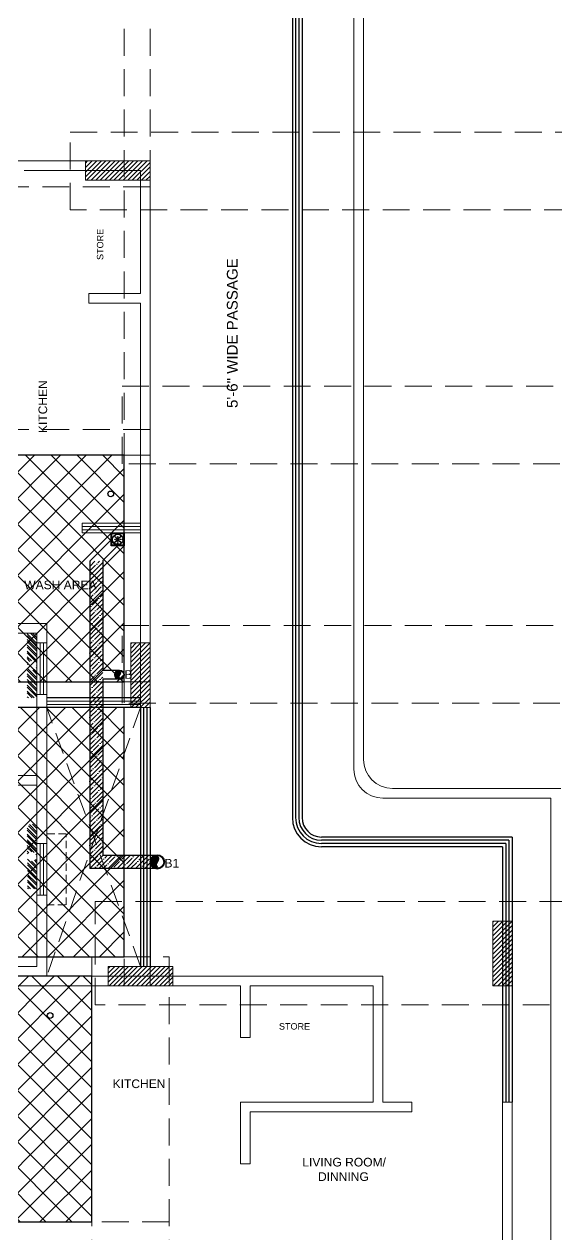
# Model space of a CAD drawing. Header units: inches. Extents: x 1807 to 67852, y 1160 to 20242.
# Drawn here: x 16916 to 17163, y 8413 to 8974 of the extents above; entities that cross this region are included whole.
import ezdxf

# ---------------------------------------------------------------- set-up
doc = ezdxf.new("R2010")
doc.units = ezdxf.units.IN
doc.header["$MEASUREMENT"] = 0
doc.linetypes.add('DASHED', pattern=[0.75, 0.5, -0.25])
for name, color, linetype, lineweight in [('$TD_AUDIT_GENERATED_(67B1F)', 8, 'Continuous', 15), ('02WINDOW & DOTTED', 8, 'Continuous', 20), ('4 upvc pip hatch', 6, 'Continuous', 5), ('4. UPCV', 6, 'Continuous', 30), ('AP_TEXT', 7, 'Continuous', 13), ('Bathing', 3, 'Continuous', 30), ('column_01', 7, 'Continuous', 18), ('Dummy wall', 8, 'Continuous', 18), ('HATCH', 8, 'Continuous', 0), ('PROJ.', 8, 'DASHED', 20), ('RAILING', 8, 'Continuous', 25), ('Railing 01', 8, 'Continuous', 18), ('SHOP TEXT', 7, 'Continuous', 15), ('SUNK', 216, 'Continuous', 30), ('SUNK HTACH', 165, 'Continuous', 15), ('wall', 7, 'Continuous', 20), ('WINDOW', 8, 'Continuous', 15)]:
    doc.layers.add(name, color=color, linetype=linetype, lineweight=lineweight)
doc.styles.add('Krupalu 1', font='arial.ttf')
pattern_1 = [(45, (-2883.811179141252, 0), (-1.060660171779821, 1.060660171779821), [])]
pattern_2 = [(135, (108474.4963731053, -3500.17938216971), (-1.325825214724774, -1.325825214724774), []), (135, (108474.4963731053, -3499.295498694559), (-1.325825214724774, -1.325825214724774), [])]
pattern_3 = [(135, (21954.08681038094, -55328.92698113222), (5.966213466261491, 5.966213466261491), []), (45, (21954.08681038094, -55328.92698113222), (5.966213466261491, -5.966213466261491), [])]

# ---------------------------------------------------------------- blocks, each defined once
blk = doc.blocks.new('dfhtutrut')
at = {"layer": 'HATCH'}
h = blk.add_hatch(dxfattribs=at)
h.set_pattern_fill('ANSI31', color=256, scale=12, style=0)
h.set_pattern_definition(pattern_1)
h.paths.add_polyline_path([(142385.4290213271, -630746.9774954448), (142355.4290212801, -630746.9774959112), (142355.4290213779, -630755.9774959182), (142385.4290214417, -630755.9774954463)])
h = blk.add_hatch(dxfattribs=at)
h.set_pattern_fill('ANSI31', color=256, scale=12, style=0)
h.set_pattern_definition(pattern_1)
h.paths.add_polyline_path([(142385.4290205156, -631000.4774971147), (142385.4290200448, -630970.4774970677), (142376.4290200378, -630970.4774971668), (142376.4290205141, -631000.4774972306)])
h = blk.add_hatch(dxfattribs=at)
h.set_pattern_fill('ANSI31', color=256, scale=12, style=0)
h.set_pattern_definition(pattern_1)
h.paths.add_polyline_path([(142553.4290218332, -631129.4774953473), (142553.4290213624, -631099.4774953002), (142544.4290213554, -631099.4774953994), (142544.4290218316, -631129.4774954632)])
h = blk.add_hatch(dxfattribs=at)
h.set_pattern_fill('ANSI31', color=256, scale=12, style=0)
h.set_pattern_definition(pattern_1)
h.paths.add_polyline_path([(142395.9290197353, -631120.4774956704), (142365.9290196883, -631120.4774961412), (142365.9290197875, -631129.4774961482), (142395.9290198513, -631129.477495672)])
at = {"layer": 'column_01'}
for points in [[(142385.4290213271, -630746.9774954448), (142355.4290212801, -630746.9774959112), (142355.4290213779, -630755.9774959182), (142385.4290214417, -630755.9774954463)], [(142385.4290205156, -631000.4774971147), (142385.4290200448, -630970.4774970677), (142376.4290200378, -630970.4774971668), (142376.4290205141, -631000.4774972306)], [(142553.4290218332, -631129.4774953473), (142553.4290213624, -631099.4774953002), (142544.4290213554, -631099.4774953994), (142544.4290218316, -631129.4774954632)], [(142395.9290197353, -631120.4774956704), (142365.9290196883, -631120.4774961412), (142365.9290197875, -631129.4774961482), (142395.9290198513, -631129.477495672)]]:
    blk.add_lwpolyline(points, close=True, dxfattribs=at)
blk = doc.blocks.new('rwrwq')
at = {"layer": 'Bathing'}
for points in [[(19894.37203204799, -3202.340139237341), (19894.37203204799, -3196.340139237341), (19900.37203204799, -3196.340139237341), (19900.37203204799, -3202.340139237341)], [(19894.64703204798, -3202.065139237201), (19894.64703204798, -3196.615139237247), (19900.09703204799, -3196.615139237247), (19900.09703204799, -3202.065139237201)]]:
    blk.add_lwpolyline(points, close=True, dxfattribs=at)
for centre, radius in [((19897.37203204799, -3199.340139237355), 2.421044871691265), ((19895.50019133168, -3199.340139237355), 0.1287538472970482), ((19895.92520902531, -3197.893316214764), 0.1287538472970482), ((19895.92520902531, -3200.786962259974), 0.1287538472970482), ((19896.22368872772, -3199.340139237355), 0.1287538472970482), ((19896.41583037584, -3198.383937565223), 0.1287538472970482), ((19896.41583037584, -3200.296340909472), 0.1287538472970482), ((19896.86680024385, -3199.340139237355), 0.1287538472970482), ((19896.93864527541, -3198.906752464658), 0.1287538472970482), ((19896.93864527541, -3199.773526009761), 0.1287538472970482), ((19897.37203204799, -3198.109556690519), 0.1287538472970482), ((19897.37203204799, -3198.109556690519), 0.1287538472970482), ((19897.37203204799, -3198.83381198644), 0.1287538472970482), ((19897.37203204799, -3198.83381198644), 0.1287538472970482), ((19897.37203204799, -3199.340139237355), 0.1287538472970482), ((19897.37203204799, -3199.846466488007), 0.1287538472970482), ((19897.37203204799, -3199.846466488007), 0.1287538472970482), ((19897.37203204799, -3200.570721783957), 0.1287538472970482), ((19897.37203204799, -3200.570721783957), 0.1287538472970482), ((19897.37203204799, -3201.278879867829), 0.1287538472970482), ((19897.37203204799, -3201.278879867829), 0.1287538472970482), ((19897.80541882057, -3198.906752464658), 0.1287538472970482), ((19897.80541882057, -3199.773526009761), 0.1287538472970482), ((19897.8772638521, -3199.340139237355), 0.1287538472970482), ((19898.32823372013, -3198.383937565223), 0.1287538472970482), ((19898.32823372013, -3200.296340909472), 0.1287538472970482), ((19898.52037536825, -3199.340139237355), 0.1287538472970482), ((19898.81885507066, -3197.893316214764), 0.1287538472970482), ((19898.81885507066, -3200.786962259974), 0.1287538472970482)]:
    blk.add_circle(centre, radius, dxfattribs=at)
blk = doc.blocks.new('zw$137B')
at = {"layer": '$TD_AUDIT_GENERATED_(67B1F)', "linetype": 'DASHED', "lineweight": -2, "ltscale": 25}
for p, q in [((-278.9988480072061, -762.0000005643815), (-573, -762.0000005643815)), ((-278.9988480072061, -774.0000005643815), (-573, -774.0000005643815)), ((-278.9988480072061, -886.4999999457505), (-573, -886.4999999457505)), ((-278.9988480072061, -898.4999999457505), (-573, -898.4999999457505)), ((-278.9988480072061, -1003.500000202796), (-573, -1003.500000202796)), ((-278.9988480072061, -1015.500000202796), (-572.9988513979188, -1015.500000202796)), ((-572.9988513873686, -1130.999999958207), (-270.1546428534784, -1131.000000313041)), ((-306.0011481016118, -1131.000000271015), (-306.0011481016118, -1414.49999984703)), ((-270.1546428534784, -1131.00000031502), (-270.1546428534784, -1414.49999984703)), ((-572.9988513979188, -1139.999999958207), (-270.1546428534784, -1140.000000313041)), ((-270.1546428534784, -1253.9999998149), (-548.9988519625913, -1253.9999998149))]:
    blk.add_line(p, q, dxfattribs=at)
for points in [[(-290.9988480072061, -1144.500574246282), (-290.9988480072061, -148.4999999729916)], [(-278.9988480072061, -1144.500574246282), (-278.9988480072061, -148.4999999729916)]]:
    blk.add_lwpolyline(points, dxfattribs=at)
at = {"layer": '$TD_AUDIT_GENERATED_(67B1F)', "color": 1, "linetype": 'DASHED', "lineweight": -2, "ltscale": 25}
for points in [[(-316.0288677171111, -748.7500483277179), (310.1641438384186, -748.7500483276874), (310.1641438384186, -784.7500483276874), (-316.0288677171111, -784.7500483277179)], [(-292.0288677171111, -866.4991834165185), (286.1641438384186, -866.4991834165185), (286.1641438384186, -902.4991834165185), (-292.0288677171111, -902.4991834165185)], [(-292.0288677171111, -977.5000483267131), (286.1641438384186, -977.5000483266549), (286.1641438384186, -1013.500048326655), (-292.0288677171111, -1013.500048326713)], [(-304.5598517182553, -1105.368034517431), (300.138105630971, -1105.365453496087), (300.138105630971, -1153.365453496087), (-304.5598517182553, -1153.368034517431)]]:
    blk.add_lwpolyline(points, close=True, dxfattribs=at)

msp = doc.modelspace()

# ---------------------------------------------------------------- hatches: boundary and pattern name
at = {"layer": '4 upvc pip hatch'}
h = msp.add_hatch(dxfattribs=at)
h.set_pattern_fill('ANSI35', color=256, scale=12, style=0)
h.set_pattern_definition([(45, (-7059.60635938761, 278.7382531576513), (-2.121320343559642, 2.121320343559643), []), (45, (-7057.485039047609, 278.7382531576513), (-2.121320343559642, 2.121320343559643), [3.75, -0.75, 0, -0.75])])
h.paths.add_polyline_path([(16946.29366947859, 8725.014705024545), (16952.29366947859, 8725.014705024545), (16952.29366947859, 8588.638101144179), (16974.28227875523, 8588.638100941787), (16974.28227875523, 8582.638100941787), (16946.29366947859, 8582.638101144179)])
at = {"layer": '4 upvc pip hatch', "ltscale": 10}
h = msp.add_hatch(dxfattribs=at)
h.set_pattern_fill('ANSI31', color=256, scale=2, style=0)
h.set_pattern_definition([(315, (-25496.31520054478, 102489.7107224419), (-0.1767766952966369, -0.1767766952966369), [])])
edge = h.paths.add_edge_path()
edge.add_spline(control_points=[(16959.94056233144, 8674.397737163217), (16960.21835506449, 8674.021776911784), (16960.90138654967, 8673.097373001492), (16959.38862909543, 8671.725680605257), (16960.04920222712, 8670.79414133097), (16960.31693969297, 8670.416578344168)], knot_values=[0, 0, 0, 0, 1.259254292856843, 3.096230486813582, 4.348223097679245, 4.348223097679245, 4.348223097679245, 4.348223097679245], degree=3, periodic=0)
edge.add_arc((16960.08228236521, 8672.402764624083), 2, 180, 276.73795711864716, ccw=False)
edge.add_arc((16960.08228236521, 8672.402764624083), 2, 94.06338523189879, 180, ccw=False)
h = msp.add_hatch(dxfattribs=at)
h.set_pattern_fill('ANSI31', color=256, scale=3, style=0)
h.set_pattern_definition([(315, (-46707.01394219474, 149311.6000378709), (-0.2651650429449554, -0.2651650429449554), [])])
edge = h.paths.add_edge_path()
edge.add_spline(control_points=[(16977.36970211959, 8588.630559952882), (16977.78639121916, 8588.066619575733), (16978.81093844693, 8586.680013710295), (16976.54180226557, 8584.622475115943), (16977.53266196311, 8583.225166204513), (16977.93426816189, 8582.658821724308)], knot_values=[0, 0, 0, 0, 1.259254292856843, 3.096230486813582, 4.348223097679245, 4.348223097679245, 4.348223097679245, 4.348223097679245], degree=3, periodic=0)
edge.add_arc((16977.58228217025, 8585.63810114418), 3, 180, 276.73795711864506, ccw=False)
edge.add_arc((16977.58228217025, 8585.63810114418), 3, 94.06338523189879, 180, ccw=False)
at = {"layer": 'Dummy wall', "ltscale": 10}
h = msp.add_hatch(dxfattribs=at)
h.set_pattern_fill('ANSI32', color=256, scale=5, angle=90.00000000000001, style=0)
h.set_pattern_definition(pattern_2)
h.paths.add_polyline_path([(16921.78227588304, 8661.674889891321), (16917.28227588304, 8661.674889891321), (16917.28227571701, 8672.231399053002), (16917.28227569402, 8673.693146092617), (16917.28227564712, 8676.674885189437, 2.414213535522352), (16919.42368380398, 8678.81629337998, 0.4081784772964397), (16917.28227564643, 8676.719099901144), (16917.28227560023, 8679.65662435353), (16917.28227557585, 8681.206819611838), (16917.28227541121, 8691.674890221548), (16921.78227588304, 8691.674889891321), (16921.78227588304, 8667.674890532508)])
h = msp.add_hatch(dxfattribs=at)
h.set_pattern_fill('ANSI32', color=256, scale=5, angle=90.00000000000001, style=0)
h.set_pattern_definition(pattern_2)
h.paths.add_polyline_path([(16917.28227588302, 8591.156634496227), (16917.28227588302, 8592.706829747596), (16917.28227588302, 8601.32956051963), (16918.41526782982, 8603.174890532508), (16921.78227588311, 8603.174890532508), (16921.78227588298, 8594.174890564434), (16921.78227588298, 8573.174890532508), (16921.42368403987, 8573.174890532508), (16921.42368403987, 8587.409626594843, 0.0916162614194295), (16921.56509219674, 8588.174890532508, 1), (16917.28227588302, 8588.174890532508)])
h = msp.add_hatch(dxfattribs=at)
h.set_pattern_fill('ANSI32', color=256, scale=5, angle=90.00000000000001, style=0)
h.set_pattern_definition(pattern_2)
h.paths.add_polyline_path([(16917.42368403987, 8573.174890532508), (16917.42368403987, 8587.409626594865, 0.6880721096036829), (16921.42368403987, 8587.409626594843), (16921.42368403987, 8573.174890532508)])
at = {"layer": 'SUNK HTACH', "ltscale": 10}
h = msp.add_hatch(dxfattribs=at)
h.set_pattern_fill('ANSI37', color=1, scale=67.5, angle=180, style=0)
h.set_pattern_definition(pattern_3)
h.paths.add_polyline_path([(16962.28228217025, 8774.17489057107), (16873.78227877946, 8774.17489057107), (16873.78227877946, 8669.174890314025), (16962.28228217025, 8669.174890314025)])
h = msp.add_hatch(dxfattribs=at)
h.set_pattern_fill('ANSI37', color=1, scale=67.5, angle=180, style=0)
h.set_pattern_definition([(135, (21954.08681038094, -55328.92698113222), (5.966213466261491, 5.966213466261491), []), (45.00000000000001, (21954.08681038094, -55328.92698113222), (5.966213466261491, -5.966213466261491), [])])
h.paths.add_polyline_path([(16873.7822787821, 8541.674890655688), (16962.28228196323, 8541.674889883032), (16962.28228237728, 8657.174890314025), (16873.78227877682, 8657.174890314025)])
h = msp.add_hatch(dxfattribs=at)
h.set_pattern_fill('ANSI37', color=1, scale=67.5, angle=180, style=0)
h.set_pattern_definition(pattern_3)
h.paths.add_polyline_path([(16947.20381029018, 8532.674890381197), (16716.20495581334, 8532.674890381197), (16716.281127599, 8418.674890701921), (16947.27998207585, 8418.674890701921)])

# ---------------------------------------------------------------- linework, layer by layer
at = {"layer": '02WINDOW & DOTTED', "linetype": 'DASHED', "ltscale": 20}
for p, q in [((16969.78227797566, 8537.174890293187), (16926.28227877945, 8657.174890549184)), ((16969.78227737769, 8657.174890549184), (16926.28227877945, 8532.674890558614))]:
    msp.add_line(p, q, dxfattribs=at)
at = {"layer": '4. UPCV', "ltscale": 10}
for p, q in [((16946.29366947859, 8725.014705024545), (16956.28228217027, 8735.003317716211)), ((16952.29366947859, 8725.357850775048), (16959.11070925275, 8732.174890549199)), ((16946.29366947859, 8725.014705024545), (16946.29366947859, 8582.638101144179)), ((16952.29366947859, 8725.357850775048), (16952.29366947859, 8674.402764624083)), ((16960.08228236521, 8674.402764624083), (16952.29366947859, 8674.402764624083)), ((16960.08228236521, 8670.402764624083), (16952.29366947859, 8670.402764624083)), ((16952.29366947859, 8670.402764624083), (16952.29366947859, 8588.638101144179)), ((16977.58228217025, 8588.638101144179), (16952.29366947859, 8588.638101144179)), ((16977.58228217025, 8582.638101144179), (16946.29366947859, 8582.638101144179))]:
    msp.add_line(p, q, dxfattribs=at)
for centre, radius in [((16960.08228236521, 8672.402764624083), 2.2), ((16960.08228236521, 8672.402764624083), 2), ((16977.58228217025, 8585.63810114418), 3.3), ((16977.58228217025, 8585.63810114418), 3)]:
    msp.add_circle(centre, radius, dxfattribs=at)
for points, knots in [([(16959.94056233144, 8674.397737163217), (16960.21835497589, 8674.021777031881), (16960.9013841974, 8673.097372945665), (16959.38863144695, 8671.725680643362), (16960.04920231112, 8670.794141212611), (16960.31693969297, 8670.416578344168)], [0, 0, 0, 0, 1.259253890506048, 3.096229289577268, 4.348221507847651, 4.348221507847651, 4.348221507847651, 4.348221507847651]), ([(16977.36970211959, 8588.630559952882), (16977.78639113065, 8588.066619695821), (16978.81093609462, 8586.680013654453), (16976.54180461715, 8584.62247515408), (16977.53266204714, 8583.225166086166), (16977.93426816189, 8582.658821724308)], [0, 0, 0, 0, 1.888881036914295, 4.644344532956827, 6.522333056650295, 6.522333056650295, 6.522333056650295, 6.522333056650295])]:
    msp.add_open_spline(points, degree=3, knots=knots, dxfattribs=at)
at = {"layer": 'Bathing', "extrusion": (-2.764237678960602e-10, 0.0005301243182328594, 0.9999998594840939)}
msp.add_circle((16956.01510160011, 8756.278399341589, 5.093284538774763), 1.323438652761297, dxfattribs=at)
at = {"layer": 'Bathing', "extrusion": (0.0005301243182328594, -2.76423767798678e-10, 0.9999998594840939)}
msp.add_circle((16927.88338967164, 8514.407716293474, 9.425254005314235), 1.323438652761297, dxfattribs=at)
at = {"layer": 'PROJ.', "ltscale": 7}
msp.add_lwpolyline([(16926.28227877945, 8565.674890549184), (16935.28227877945, 8565.674890549184), (16935.28227877945, 8598.674890549184), (16926.28227877945, 8598.674890549184)], dxfattribs=at)
at = {"layer": 'RAILING'}
for p, q in [((17040.28113017743, 9372.674890355353), (17040.28113017749, 8606.174890558614)), ((17041.78113017743, 9372.674890355353), (17041.78113017752, 8606.174890558847)), ((17043.28113017743, 9368.174890355353), (17043.28113017749, 8606.174890558847)), ((17044.78113017743, 9368.174890355353), (17044.78113017749, 8606.174890558847)), ((16969.78227877945, 8661.674890549184), (16926.28227877934, 8661.674890549184)), ((16969.78227877945, 8657.174890549184), (16926.28227877934, 8657.174890549184)), ((16969.78227737769, 8657.174890462571), (16969.78227968845, 8537.174890277238)), ((16971.28227737769, 8657.174890491442), (16971.28227968845, 8537.174890306109)), ((16972.78227737769, 8657.174890520313), (16972.78227968845, 8537.17489033498)), ((16974.28227737769, 8657.174890549184), (16974.28227968845, 8537.17489036385)), ((17142.28228009701, 8597.174890558614), (17053.78113017749, 8597.174890558614)), ((17140.78228009701, 8595.674890558614), (17053.78113017749, 8595.674890558614)), ((17139.28228009701, 8594.174890558614), (17053.78113017749, 8594.174890558614)), ((17137.78228009701, 8592.674890558614), (17053.78113017749, 8592.674890558614)), ((17137.78228009701, 8592.674890558614), (17137.78228009701, 8474.174890558497)), ((17139.28228009701, 8594.174890558614), (17139.28228009701, 8474.174890558614)), ((17140.78228009701, 8595.674890558614), (17140.78228009701, 8474.174890558614)), ((17142.28228009701, 8597.174890558614), (17142.28228009701, 8474.174890558614))]:
    msp.add_line(p, q, dxfattribs=at)
for radius in [13.5, 12, 10.5, 9]:
    msp.add_arc((17053.78113017754, 8606.174890558847), radius, 180, 270, dxfattribs=at)
at = {"layer": 'Railing 01'}
for p, q in [((16969.78227877945, 8660.174890549184), (16926.28227877934, 8660.174890549184)), ((16969.78227877945, 8658.674890549184), (16926.28227877934, 8658.674890549184))]:
    msp.add_line(p, q, dxfattribs=at)
at = {"layer": 'SUNK'}
for points in [[(16962.28228217025, 8774.17489057107), (16873.78227877946, 8774.17489057107), (16873.78227877946, 8669.174890314025), (16962.28228217025, 8669.174890314025)], [(16873.7822787821, 8541.674890655688), (16962.28228196323, 8541.674889883032), (16962.28228237728, 8657.174890314025), (16873.78227877682, 8657.174890314025)]]:
    msp.add_lwpolyline(points, close=True, dxfattribs=at)
at = {"layer": 'SUNK', "elevation": 2}
msp.add_lwpolyline([(16947.20381029018, 8532.674890381197), (16716.20495581334, 8532.674890381197), (16716.281127599, 8418.674890701921), (16947.27998207585, 8418.674890701921)], close=True, dxfattribs=at)
at = {"layer": 'wall'}
for p, q in [((17068.78113017743, 9368.174890355353), (17068.78113017749, 8628.674890558614)), ((17073.28113017743, 9363.674890355353), (17073.28113017749, 8633.174890558614)), ((16915.78227877934, 8910.674890549184), (16974.28227877945, 8910.674890549184)), ((16974.28227877945, 8657.174890549184), (16974.28227877945, 8910.674890549184)), ((16915.78227877934, 8906.174890549184), (16969.78227877945, 8906.174890549184)), ((16969.78227877945, 8849.174890549184), (16969.78227877945, 8906.174890549184)), ((16945.78227877945, 8844.674890549184), (16945.78227877945, 8849.174890549184)), ((16945.78227877945, 8849.174890549184), (16969.78227877945, 8849.174890549184)), ((16945.78227877945, 8844.674890549184), (16969.78227877945, 8844.674890549184)), ((16969.78227877945, 8657.174890549184), (16969.78227877945, 8844.674890549184)), ((16942.78227877945, 8738.174890549184), (16942.78227877945, 8742.674890549184)), ((16926.28227877945, 8696.174890549184), (16888.78227877945, 8696.174890549184)), ((16926.28227877945, 8696.174890549184), (16926.28227877934, 8687.174890549184)), ((16921.78227877945, 8691.674890549184), (16869.28227877945, 8691.674890549184)), ((16921.78227877945, 8691.674890549184), (16921.78227877945, 8687.174890549184)), ((16926.28227877934, 8687.174890549184), (16921.78227877945, 8687.174890549184)), ((16926.28227877945, 8663.174890549184), (16921.78227877945, 8663.174890549184)), ((16921.78227877968, 8663.174890549184), (16921.78227877957, 8594.174890549184)), ((16926.2822787791, 8663.174890549184), (16926.28227877945, 8594.174890549184)), ((16969.78227877945, 8657.174890549184), (16974.28227877945, 8657.174890549184)), ((16921.78227877957, 8621.174890549184), (16869.28227877945, 8621.174890549184)), ((16921.78227877957, 8625.674890549184), (16873.78227877945, 8625.674890549184)), ((17160.28228009701, 8615.174890558614), (17082.28113017749, 8615.174890558614)), ((17164.78228009701, 8619.674890558614), (17086.78113017749, 8619.674890558614)), ((17160.28228009701, 8615.174890558614), (17160.28228009701, 8315.174890558497)), ((16926.28227877945, 8594.174890549184), (16921.78227877945, 8594.174890549184)), ((16926.28227877945, 8570.174890549184), (16921.78227877934, 8570.174890549184)), ((16921.78227877945, 8570.174890549184), (16921.78227877945, 8537.174890549184)), ((16926.28227877945, 8570.174890549184), (16926.28227877945, 8532.674890549184)), ((17133.28227955405, 8528.174300012091), (17133.28227955405, 8558.174299849226)), ((17133.28227955405, 8558.174299849226), (17142.28228009701, 8558.174299849226)), ((17142.28228009701, 8558.174299849226), (17142.28228009701, 8528.174300012091)), ((16921.78227877945, 8537.174890549184), (16873.78227877945, 8537.174890549184)), ((16926.28227877945, 8532.674890549184), (16680.28227877945, 8532.674890549184)), ((16828.78228009698, 8532.674890558614), (17082.28228009701, 8532.674890558614)), ((17082.28228009701, 8474.174890558497), (17082.28228009701, 8532.674890558614)), ((16828.78228009698, 8528.174890558614), (17016.28228009701, 8528.174890558614)), ((17016.28228009701, 8504.174890558614), (17016.28228009701, 8528.174890558614)), ((17020.78228009701, 8504.174890558614), (17020.78228009701, 8528.174890558614)), ((17020.78228009701, 8528.174890558614), (17077.78228009701, 8528.174890558614)), ((17077.78228009701, 8474.174890558497), (17077.78228009701, 8528.174890558614)), ((17142.28228009701, 8528.174300012091), (17133.28227955405, 8528.174300012091)), ((17016.28228009707, 8504.174890558614), (17020.78228009701, 8504.174890558614)), ((17016.28228009701, 8445.674890558614), (17016.28228009701, 8474.174890558614)), ((17016.28228009701, 8474.174890558614), (17077.78228009701, 8474.174890558497)), ((17020.78228009701, 8445.674890558614), (17020.78228009701, 8469.674890558614)), ((17020.78228009701, 8469.674890558614), (17095.78228009704, 8469.674890558497)), ((17082.28228009701, 8474.174890558497), (17095.78228009704, 8474.174890558497)), ((17095.78228009701, 8469.674890558614), (17095.78228009701, 8474.174890558614)), ((17137.78228009701, 8474.174890558614), (17142.28228009701, 8474.174890558614)), ((17137.78228009701, 8297.174890558614), (17137.78228009701, 8474.174890558614)), ((17142.28228009701, 8238.674890558614), (17142.28228009701, 8474.174890558614)), ((17016.28228010423, 8445.674890558614), (17020.78228009701, 8445.674890558614))]:
    msp.add_line(p, q, dxfattribs=at)
for centre in [(17086.78113017749, 8633.174890558614), (17082.28113017749, 8628.674890558614)]:
    msp.add_arc(centre, 13.5, 180, 270, dxfattribs=at)
at = {"layer": 'WINDOW'}
for p, q in [((16942.78227877945, 8742.674890549184), (16969.78227877945, 8742.674890549184)), ((16942.78227877945, 8741.174890549184), (16969.78227877945, 8741.174890549184)), ((16942.78227877945, 8739.674890549184), (16969.78227877945, 8739.674890549184)), ((16942.78227877945, 8738.174890549184), (16969.78227877945, 8738.174890549184)), ((16921.78227877945, 8687.174890549184), (16921.78227877945, 8663.174890549184)), ((16923.28227877945, 8687.174890549184), (16923.28227877945, 8663.174890549184)), ((16924.78227877945, 8687.174890549184), (16924.78227877945, 8663.174890549184)), ((16926.28227877945, 8687.174890549184), (16926.28227877945, 8663.174890549184)), ((16921.78227877945, 8594.174890549184), (16921.78227877945, 8570.174890549184)), ((16923.28227877945, 8594.174890549184), (16923.28227877945, 8570.174890549184)), ((16924.78227877945, 8594.174890549184), (16924.78227877945, 8570.174890549184)), ((16926.28227877945, 8594.174890549184), (16926.28227877945, 8570.174890549184))]:
    msp.add_line(p, q, dxfattribs=at)

# ---------------------------------------------------------------- block references
at = {"layer": '$TD_AUDIT_GENERATED_(67B1F)'}
msp.add_blockref('zw$137B', (17253.28113017746, 9672.67489051682), dxfattribs=at)
at = {"layer": 'Bathing', "rotation": 90.00000000000004}
msp.add_blockref('rwrwq', (13759.94214293292, -11162.19714149881), dxfattribs=at)
at = {"layer": 'column_01'}
msp.add_blockref('dfhtutrut', (-125411.1467417362, 639657.6523855136), dxfattribs=at)

# ---------------------------------------------------------------- texts
at = {"layer": '4. UPCV', "ltscale": 10, "style": 'Krupalu 1'}
for s, p in [('B', (16962.34569974872, 8670.522287691692)), ('B1', (16980.95298074651, 8583.033113625495))]:
    msp.add_text(s, height=4, dxfattribs=at).set_placement(p)
at = {"layer": 'AP_TEXT', "style": 'Krupalu 1'}
for s, height, p in [('STORE ', 3, (16952.58264043379, 8864.722692167532)), ('KITCHEN', 4, (16926.49832632212, 8784.463590041996))]:
    msp.add_text(s, height=height, rotation=89.99999999999999, dxfattribs=at).set_placement(p)
for s, height, p in [('WASH AREA', 4, (16915.8807910846, 8712.068105333281)), ('STORE ', 3, (17034.06699545954, 8507.872037351044)), ('KITCHEN', 4, (16956.87372715741, 8480.755663212069)), ('LIVING ROOM/', 4, (17044.89448684349, 8444.411656227923)), ('DINNING', 4, (17052.17792874769, 8437.696865003585))]:
    msp.add_text(s, height=height, dxfattribs=at).set_placement(p)
at = {"layer": 'SHOP TEXT', "ltscale": 0.1, "style": 'Krupalu 1'}
msp.add_text('5\'-6" WIDE PASSAGE', height=5, rotation=90, dxfattribs=at).set_placement((17014.89348472887, 8796.088011881599))

doc.saveas('drawing.dxf')
